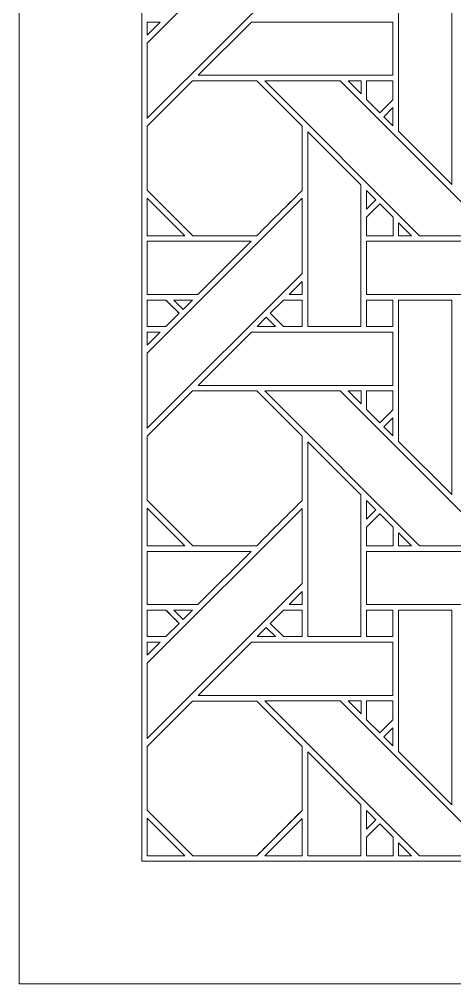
# Model space of a CAD drawing. Header units: inches. Extents: x 9.38 to 15.38, y 6.09 to 12.09.
# Drawn here: x 9.383 to 10.714, y 6.095 to 9.046 of the extents above; entities that cross this region are included whole.
import ezdxf

# ---------------------------------------------------------------- set-up
doc = ezdxf.new("R2010")
doc.units = ezdxf.units.IN
doc.header["$MEASUREMENT"] = 0
doc.layers.add('Design', color=7, linetype='Continuous', lineweight=0)

msp = doc.modelspace()

# ---------------------------------------------------------------- linework, layer by layer
at = {"layer": 'Design'}
for points, knots in [([(9.3829, 12.0948), (9.3829, 12.0948), (9.3829, 6.0948), (9.3829, 6.0948), (9.3829, 6.0948), (15.3829, 6.0948), (15.3829, 6.0948), (15.3829, 6.0948), (15.3829, 12.0948), (15.3829, 12.0948), (15.3829, 12.0948), (9.3829, 12.0948), (9.3829, 12.0948)], [0, 0, 0, 0, 1, 1, 1, 2, 2, 2, 3, 3, 3, 4, 4, 4, 4]), ([(9.7577, 11.7199), (9.7577, 11.7199), (9.7577, 6.4696), (9.7577, 6.4696), (9.7577, 6.4696), (15.008, 6.4696), (15.008, 6.4696), (15.008, 6.4696), (15.008, 11.7199), (15.008, 11.7199), (15.008, 11.7199), (9.7577, 11.7199), (9.7577, 11.7199)], [0, 0, 0, 0, 1, 1, 1, 2, 2, 2, 3, 3, 3, 4, 4, 4, 4]), ([(10.2479, 9.4467), (10.2479, 9.4467), (10.2479, 9.2166), (10.2479, 9.2166), (10.2479, 9.2166), (9.7742, 8.743), (9.7742, 8.743), (9.7742, 8.743), (9.7742, 8.9731), (9.7742, 8.9731), (9.7742, 8.9731), (10.2479, 9.4467), (10.2479, 9.4467)], [0, 0, 0, 0, 1, 1, 1, 2, 2, 2, 3, 3, 3, 4, 4, 4, 4]), ([(10.7058, 9.1352), (10.7058, 9.1352), (10.7058, 8.5401), (10.7058, 8.5401), (10.7058, 8.5401), (10.5429, 8.703), (10.5429, 8.703), (10.5429, 8.703), (10.5429, 9.1352), (10.5429, 9.1352), (10.5429, 9.1352), (10.7058, 9.1352), (10.7058, 9.1352)], [0, 0, 0, 0, 1, 1, 1, 2, 2, 2, 3, 3, 3, 4, 4, 4, 4]), ([(9.7742, 8.9974), (9.7742, 8.9974), (9.7742, 9.0373), (9.7742, 9.0373), (9.7742, 9.0373), (9.814, 9.0373), (9.814, 9.0373), (9.814, 9.0373), (9.7742, 8.9974), (9.7742, 8.9974)], [0, 0, 0, 0, 1, 1, 1, 2, 2, 2, 3, 3, 3, 3]), ([(10.5253, 9.0373), (10.5253, 9.0373), (10.5253, 8.8745), (10.5253, 8.8745), (10.5253, 8.8745), (9.9301, 8.8745), (9.9301, 8.8745), (9.9301, 8.8745), (10.0929, 9.0373), (10.0929, 9.0373), (10.0929, 9.0373), (10.5253, 9.0373), (10.5253, 9.0373)], [0, 0, 0, 0, 1, 1, 1, 2, 2, 2, 3, 3, 3, 4, 4, 4, 4]), ([(9.9129, 8.8573), (9.9129, 8.8573), (10.1091, 8.8573), (10.1091, 8.8573), (10.1091, 8.8573), (10.2478, 8.7186), (10.2478, 8.7186), (10.2478, 8.7186), (10.2478, 8.5224), (10.2478, 8.5224), (10.23, 8.5044), (10.1181, 8.3927), (10.1091, 8.3837), (10.1091, 8.3837), (9.9134, 8.3837), (9.9134, 8.3837), (9.9134, 8.3837), (9.7742, 8.5229), (9.7742, 8.5229), (9.7742, 8.5229), (9.7742, 8.7186), (9.7742, 8.7186), (9.7742, 8.7186), (9.9129, 8.8573), (9.9129, 8.8573)], [0, 0, 0, 0, 1, 1, 1, 2, 2, 2, 3, 3, 3, 4, 4, 4, 5, 5, 5, 6, 6, 6, 7, 7, 7, 8, 8, 8, 8]), ([(9.9129, 8.8573), (9.9129, 8.8573), (10.1091, 8.8573), (10.1091, 8.8573), (10.1091, 8.8573), (10.2478, 8.7186), (10.2478, 8.7186), (10.2478, 8.7186), (10.2478, 8.5224), (10.2478, 8.5224), (10.2302, 8.5046), (10.1183, 8.3929), (10.1091, 8.3837), (10.1091, 8.3837), (9.9134, 8.3837), (9.9134, 8.3837), (9.9134, 8.3837), (9.7742, 8.5229), (9.7742, 8.5229), (9.7742, 8.5229), (9.7742, 8.7186), (9.7742, 8.7186), (9.7742, 8.7186), (9.9129, 8.8573), (9.9129, 8.8573)], [0, 0, 0, 0, 1, 1, 1, 2, 2, 2, 3, 3, 3, 4, 4, 4, 5, 5, 5, 6, 6, 6, 7, 7, 7, 8, 8, 8, 8]), ([(10.3643, 8.8573), (10.3643, 8.8573), (10.8379, 8.3837), (10.8379, 8.3837), (10.8379, 8.3837), (10.6069, 8.3837), (10.6069, 8.3837), (10.6069, 8.3837), (10.1334, 8.8573), (10.1334, 8.8573), (10.1334, 8.8573), (10.3643, 8.8573), (10.3643, 8.8573)], [0, 0, 0, 0, 1, 1, 1, 2, 2, 2, 3, 3, 3, 4, 4, 4, 4]), ([(10.4279, 8.8573), (10.4279, 8.8573), (10.4279, 8.8175), (10.4279, 8.8175), (10.4279, 8.8175), (10.3884, 8.8573), (10.3884, 8.8573), (10.3884, 8.8573), (10.4279, 8.8573), (10.4279, 8.8573)], [0, 0, 0, 0, 1, 1, 1, 2, 2, 2, 3, 3, 3, 3]), ([(10.5253, 8.8573), (10.5253, 8.8573), (10.5253, 8.7997), (10.5253, 8.7997), (10.5253, 8.7997), (10.4854, 8.7598), (10.4854, 8.7598), (10.4854, 8.7598), (10.445, 8.8001), (10.445, 8.8001), (10.445, 8.8001), (10.445, 8.8573), (10.445, 8.8573), (10.445, 8.8573), (10.5253, 8.8573), (10.5253, 8.8573)], [0, 0, 0, 0, 1, 1, 1, 2, 2, 2, 3, 3, 3, 4, 4, 4, 5, 5, 5, 5]), ([(10.4854, 8.7598), (10.4854, 8.7598), (10.445, 8.8001), (10.445, 8.8001), (10.445, 8.8001), (10.445, 8.8573), (10.445, 8.8573), (10.445, 8.8573), (10.5253, 8.8573), (10.5253, 8.8573), (10.5253, 8.8573), (10.5253, 8.7997), (10.5253, 8.7997), (10.5253, 8.7997), (10.4854, 8.7598), (10.4854, 8.7598)], [0, 0, 0, 0, 1, 1, 1, 2, 2, 2, 3, 3, 3, 4, 4, 4, 5, 5, 5, 5]), ([(10.5253, 8.7755), (10.5253, 8.7755), (10.5253, 8.7203), (10.5253, 8.7203), (10.5253, 8.7203), (10.4976, 8.7477), (10.4976, 8.7477), (10.4976, 8.7477), (10.5253, 8.7755), (10.5253, 8.7755)], [0, 0, 0, 0, 1, 1, 1, 2, 2, 2, 3, 3, 3, 3]), ([(10.4278, 8.5394), (10.4278, 8.5394), (10.4278, 8.1057), (10.4278, 8.1057), (10.4278, 8.1057), (10.265, 8.1057), (10.265, 8.1057), (10.265, 8.1057), (10.265, 8.7015), (10.265, 8.7015), (10.265, 8.7015), (10.4278, 8.5394), (10.4278, 8.5394)], [0, 0, 0, 0, 1, 1, 1, 2, 2, 2, 3, 3, 3, 4, 4, 4, 4]), ([(10.4451, 8.4651), (10.4451, 8.4651), (10.4451, 8.5219), (10.4451, 8.5219), (10.4451, 8.5219), (10.4733, 8.4933), (10.4733, 8.4933), (10.4733, 8.4933), (10.4451, 8.4651), (10.4451, 8.4651)], [0, 0, 0, 0, 1, 1, 1, 2, 2, 2, 3, 3, 3, 3]), ([(9.8892, 8.3837), (9.8892, 8.3837), (9.7742, 8.3837), (9.7742, 8.3837), (9.7742, 8.3837), (9.7742, 8.4987), (9.7742, 8.4987), (9.7742, 8.4987), (9.8892, 8.3837), (9.8892, 8.3837)], [0, 0, 0, 0, 1, 1, 1, 2, 2, 2, 3, 3, 3, 3]), ([(10.2479, 8.498), (10.2479, 8.498), (10.2479, 8.2679), (10.2479, 8.2679), (10.2479, 8.2679), (9.7742, 7.7943), (9.7742, 7.7943), (9.7742, 7.7943), (9.7742, 8.0244), (9.7742, 8.0244), (9.7742, 8.0244), (10.2479, 8.498), (10.2479, 8.498)], [0, 0, 0, 0, 1, 1, 1, 2, 2, 2, 3, 3, 3, 4, 4, 4, 4]), ([(10.4451, 8.3834), (10.4451, 8.3834), (10.4451, 8.4407), (10.4451, 8.4407), (10.4451, 8.4407), (10.4854, 8.4811), (10.4854, 8.4811), (10.4854, 8.4811), (10.5257, 8.4407), (10.5257, 8.4407), (10.5257, 8.4407), (10.5257, 8.3834), (10.5257, 8.3834), (10.5257, 8.3834), (10.4451, 8.3834), (10.4451, 8.3834)], [0, 0, 0, 0, 1, 1, 1, 2, 2, 2, 3, 3, 3, 4, 4, 4, 5, 5, 5, 5]), ([(10.4854, 8.4811), (10.4854, 8.4811), (10.5257, 8.4407), (10.5257, 8.4407), (10.5257, 8.4407), (10.5257, 8.3834), (10.5257, 8.3834), (10.5257, 8.3834), (10.4451, 8.3834), (10.4451, 8.3834), (10.4451, 8.3834), (10.4451, 8.4407), (10.4451, 8.4407), (10.4451, 8.4407), (10.4854, 8.4811), (10.4854, 8.4811)], [0, 0, 0, 0, 1, 1, 1, 2, 2, 2, 3, 3, 3, 4, 4, 4, 5, 5, 5, 5]), ([(10.543, 8.3837), (10.543, 8.3837), (10.543, 8.4235), (10.543, 8.4235), (10.543, 8.4235), (10.5827, 8.3837), (10.5827, 8.3837), (10.5827, 8.3837), (10.543, 8.3837), (10.543, 8.3837)], [0, 0, 0, 0, 1, 1, 1, 2, 2, 2, 3, 3, 3, 3]), ([(9.7742, 8.3664), (9.7742, 8.3664), (10.0921, 8.3664), (10.0921, 8.3664), (10.0921, 8.3664), (9.9293, 8.2037), (9.9293, 8.2037), (9.9293, 8.2037), (9.7742, 8.2037), (9.7742, 8.2037), (9.7742, 8.2037), (9.7742, 8.3664), (9.7742, 8.3664)], [0, 0, 0, 0, 1, 1, 1, 2, 2, 2, 3, 3, 3, 4, 4, 4, 4]), ([(10.4451, 8.2037), (10.4451, 8.2037), (10.4451, 8.3664), (10.4451, 8.3664), (10.4451, 8.3664), (11.0408, 8.3664), (11.0408, 8.3664), (11.0408, 8.3664), (10.8781, 8.2037), (10.8781, 8.2037), (10.8781, 8.2037), (10.4451, 8.2037), (10.4451, 8.2037)], [0, 0, 0, 0, 1, 1, 1, 2, 2, 2, 3, 3, 3, 4, 4, 4, 4]), ([(10.2081, 8.2038), (10.2081, 8.2038), (10.2479, 8.2435), (10.2479, 8.2435), (10.2479, 8.2435), (10.2479, 8.2038), (10.2479, 8.2038), (10.2479, 8.2038), (10.2081, 8.2038), (10.2081, 8.2038)], [0, 0, 0, 0, 1, 1, 1, 2, 2, 2, 3, 3, 3, 3]), ([(9.8313, 8.1865), (9.8364, 8.1813), (9.8672, 8.1505), (9.8716, 8.1461), (9.8716, 8.1461), (9.8312, 8.1057), (9.8312, 8.1057), (9.8312, 8.1057), (9.7742, 8.1057), (9.7742, 8.1057), (9.7742, 8.1057), (9.7742, 8.1865), (9.7742, 8.1865), (9.7742, 8.1865), (9.8313, 8.1865), (9.8313, 8.1865)], [0, 0, 0, 0, 1, 1, 1, 2, 2, 2, 3, 3, 3, 4, 4, 4, 5, 5, 5, 5]), ([(9.8572, 8.1605), (9.8572, 8.1605), (9.8716, 8.1461), (9.8716, 8.1461), (9.8716, 8.1461), (9.8312, 8.1057), (9.8312, 8.1057), (9.8312, 8.1057), (9.7742, 8.1057), (9.7742, 8.1057), (9.7742, 8.1057), (9.7742, 8.1865), (9.7742, 8.1865), (9.7742, 8.1865), (9.8313, 8.1865), (9.8313, 8.1865), (9.8369, 8.1809), (9.8475, 8.1702), (9.8572, 8.1605)], [0, 0, 0, 0, 1, 1, 1, 2, 2, 2, 3, 3, 3, 4, 4, 4, 5, 5, 5, 6, 6, 6, 6]), ([(9.8838, 8.1583), (9.8838, 8.1583), (9.8556, 8.1865), (9.8556, 8.1865), (9.8556, 8.1865), (9.9121, 8.1865), (9.9121, 8.1865), (9.9121, 8.1865), (9.8838, 8.1583), (9.8838, 8.1583)], [0, 0, 0, 0, 1, 1, 1, 2, 2, 2, 3, 3, 3, 3]), ([(10.1907, 8.1057), (10.1907, 8.1057), (10.1504, 8.1461), (10.1504, 8.1461), (10.1504, 8.1461), (10.1908, 8.1865), (10.1908, 8.1865), (10.1908, 8.1865), (10.2479, 8.1865), (10.2479, 8.1865), (10.2479, 8.1865), (10.2479, 8.1057), (10.2479, 8.1057), (10.2479, 8.1057), (10.1907, 8.1057), (10.1907, 8.1057)], [0, 0, 0, 0, 1, 1, 1, 2, 2, 2, 3, 3, 3, 4, 4, 4, 5, 5, 5, 5]), ([(10.2479, 8.1865), (10.2479, 8.1865), (10.2479, 8.1057), (10.2479, 8.1057), (10.2479, 8.1057), (10.1907, 8.1057), (10.1907, 8.1057), (10.1907, 8.1057), (10.1504, 8.1461), (10.1504, 8.1461), (10.1504, 8.1461), (10.1908, 8.1865), (10.1908, 8.1865), (10.1908, 8.1865), (10.2479, 8.1865), (10.2479, 8.1865)], [0, 0, 0, 0, 1, 1, 1, 2, 2, 2, 3, 3, 3, 4, 4, 4, 5, 5, 5, 5]), ([(10.4451, 8.1057), (10.4451, 8.1057), (10.4451, 8.1865), (10.4451, 8.1865), (10.4451, 8.1865), (10.5253, 8.1865), (10.5253, 8.1865), (10.5253, 8.1865), (10.5253, 8.1057), (10.5253, 8.1057), (10.5253, 8.1057), (10.4451, 8.1057), (10.4451, 8.1057)], [0, 0, 0, 0, 1, 1, 1, 2, 2, 2, 3, 3, 3, 4, 4, 4, 4]), ([(10.4451, 8.1865), (10.4451, 8.1865), (10.5253, 8.1865), (10.5253, 8.1865), (10.5253, 8.1865), (10.5253, 8.1057), (10.5253, 8.1057), (10.5253, 8.1057), (10.4451, 8.1057), (10.4451, 8.1057), (10.4451, 8.1057), (10.4451, 8.1865), (10.4451, 8.1865)], [0, 0, 0, 0, 1, 1, 1, 2, 2, 2, 3, 3, 3, 4, 4, 4, 4]), ([(10.7058, 8.1865), (10.7058, 8.1865), (10.7058, 7.5914), (10.7058, 7.5914), (10.7058, 7.5914), (10.5429, 7.7543), (10.5429, 7.7543), (10.5429, 7.7543), (10.5429, 8.1865), (10.5429, 8.1865), (10.5429, 8.1865), (10.7058, 8.1865), (10.7058, 8.1865)], [0, 0, 0, 0, 1, 1, 1, 2, 2, 2, 3, 3, 3, 4, 4, 4, 4]), ([(10.1666, 8.1057), (10.1666, 8.1057), (10.11, 8.1057), (10.11, 8.1057), (10.11, 8.1057), (10.1383, 8.1339), (10.1383, 8.1339), (10.1383, 8.1339), (10.1666, 8.1057), (10.1666, 8.1057)], [0, 0, 0, 0, 1, 1, 1, 2, 2, 2, 3, 3, 3, 3]), ([(9.7742, 8.0487), (9.7742, 8.0487), (9.7742, 8.0885), (9.7742, 8.0885), (9.7742, 8.0885), (9.8141, 8.0885), (9.8141, 8.0885), (9.8141, 8.0885), (9.7742, 8.0487), (9.7742, 8.0487)], [0, 0, 0, 0, 1, 1, 1, 2, 2, 2, 3, 3, 3, 3]), ([(10.5253, 8.0885), (10.5253, 8.0885), (10.5253, 7.9257), (10.5253, 7.9257), (10.5253, 7.9257), (9.9301, 7.9257), (9.9301, 7.9257), (9.9301, 7.9257), (10.0929, 8.0885), (10.0929, 8.0885), (10.0929, 8.0885), (10.5253, 8.0885), (10.5253, 8.0885)], [0, 0, 0, 0, 1, 1, 1, 2, 2, 2, 3, 3, 3, 4, 4, 4, 4]), ([(9.7742, 7.5742), (9.7742, 7.5742), (9.7742, 7.7699), (9.7742, 7.7699), (9.7742, 7.7699), (9.9129, 7.9086), (9.9129, 7.9086), (9.9129, 7.9086), (10.1091, 7.9086), (10.1091, 7.9086), (10.1091, 7.9086), (10.2478, 7.7699), (10.2478, 7.7699), (10.2478, 7.7699), (10.2478, 7.5737), (10.2478, 7.5737), (10.23, 7.5557), (10.1181, 7.444), (10.1091, 7.435), (10.1091, 7.435), (9.9134, 7.435), (9.9134, 7.435), (9.9134, 7.435), (9.7742, 7.5742), (9.7742, 7.5742)], [0, 0, 0, 0, 1, 1, 1, 2, 2, 2, 3, 3, 3, 4, 4, 4, 5, 5, 5, 6, 6, 6, 7, 7, 7, 8, 8, 8, 8]), ([(9.9129, 7.9086), (9.9129, 7.9086), (10.1091, 7.9086), (10.1091, 7.9086), (10.1091, 7.9086), (10.2478, 7.7699), (10.2478, 7.7699), (10.2478, 7.7699), (10.2478, 7.5737), (10.2478, 7.5737), (10.2301, 7.5558), (10.1182, 7.444), (10.1091, 7.435), (10.1091, 7.435), (9.9134, 7.435), (9.9134, 7.435), (9.9134, 7.435), (9.7742, 7.5742), (9.7742, 7.5742), (9.7742, 7.5742), (9.7742, 7.7699), (9.7742, 7.7699), (9.7742, 7.7699), (9.9129, 7.9086), (9.9129, 7.9086)], [0, 0, 0, 0, 1, 1, 1, 2, 2, 2, 3, 3, 3, 4, 4, 4, 5, 5, 5, 6, 6, 6, 7, 7, 7, 8, 8, 8, 8]), ([(10.3643, 7.9086), (10.3643, 7.9086), (10.838, 7.435), (10.838, 7.435), (10.838, 7.435), (10.6069, 7.435), (10.6069, 7.435), (10.6069, 7.435), (10.1334, 7.9086), (10.1334, 7.9086), (10.1334, 7.9086), (10.3643, 7.9086), (10.3643, 7.9086)], [0, 0, 0, 0, 1, 1, 1, 2, 2, 2, 3, 3, 3, 4, 4, 4, 4]), ([(10.4279, 7.9086), (10.4279, 7.9086), (10.4279, 7.8688), (10.4279, 7.8688), (10.4279, 7.8688), (10.3884, 7.9086), (10.3884, 7.9086), (10.3884, 7.9086), (10.4279, 7.9086), (10.4279, 7.9086)], [0, 0, 0, 0, 1, 1, 1, 2, 2, 2, 3, 3, 3, 3]), ([(10.5253, 7.9086), (10.5253, 7.9086), (10.5253, 7.851), (10.5253, 7.851), (10.5253, 7.851), (10.4854, 7.8111), (10.4854, 7.8111), (10.4854, 7.8111), (10.445, 7.8514), (10.445, 7.8514), (10.445, 7.8514), (10.445, 7.9086), (10.445, 7.9086), (10.445, 7.9086), (10.5253, 7.9086), (10.5253, 7.9086)], [0, 0, 0, 0, 1, 1, 1, 2, 2, 2, 3, 3, 3, 4, 4, 4, 5, 5, 5, 5]), ([(10.4854, 7.8111), (10.4854, 7.8111), (10.445, 7.8514), (10.445, 7.8514), (10.445, 7.8514), (10.445, 7.9086), (10.445, 7.9086), (10.445, 7.9086), (10.5253, 7.9086), (10.5253, 7.9086), (10.5253, 7.9086), (10.5253, 7.851), (10.5253, 7.851), (10.5253, 7.851), (10.4854, 7.8111), (10.4854, 7.8111)], [0, 0, 0, 0, 1, 1, 1, 2, 2, 2, 3, 3, 3, 4, 4, 4, 5, 5, 5, 5]), ([(10.5253, 7.8268), (10.5253, 7.8268), (10.5253, 7.7716), (10.5253, 7.7716), (10.5253, 7.7716), (10.4976, 7.799), (10.4976, 7.799), (10.4976, 7.799), (10.5253, 7.8268), (10.5253, 7.8268)], [0, 0, 0, 0, 1, 1, 1, 2, 2, 2, 3, 3, 3, 3]), ([(10.4278, 7.5906), (10.4278, 7.5906), (10.4278, 7.157), (10.4278, 7.157), (10.4278, 7.157), (10.265, 7.157), (10.265, 7.157), (10.265, 7.157), (10.265, 7.7528), (10.265, 7.7528), (10.265, 7.7528), (10.4278, 7.5906), (10.4278, 7.5906)], [0, 0, 0, 0, 1, 1, 1, 2, 2, 2, 3, 3, 3, 4, 4, 4, 4]), ([(10.4451, 7.5164), (10.4451, 7.5164), (10.4451, 7.5732), (10.4451, 7.5732), (10.4451, 7.5732), (10.4733, 7.5446), (10.4733, 7.5446), (10.4733, 7.5446), (10.4451, 7.5164), (10.4451, 7.5164)], [0, 0, 0, 0, 1, 1, 1, 2, 2, 2, 3, 3, 3, 3]), ([(9.8892, 7.435), (9.8892, 7.435), (9.7742, 7.435), (9.7742, 7.435), (9.7742, 7.435), (9.7742, 7.55), (9.7742, 7.55), (9.7742, 7.55), (9.8892, 7.435), (9.8892, 7.435)], [0, 0, 0, 0, 1, 1, 1, 2, 2, 2, 3, 3, 3, 3]), ([(10.2479, 7.5492), (10.2479, 7.5492), (10.2479, 7.3192), (10.2479, 7.3192), (10.2479, 7.3192), (9.7742, 6.8455), (9.7742, 6.8455), (9.7742, 6.8455), (9.7742, 7.0756), (9.7742, 7.0756), (9.7742, 7.0756), (10.2479, 7.5492), (10.2479, 7.5492)], [0, 0, 0, 0, 1, 1, 1, 2, 2, 2, 3, 3, 3, 4, 4, 4, 4]), ([(10.4451, 7.4347), (10.4451, 7.4347), (10.4451, 7.492), (10.4451, 7.492), (10.4451, 7.492), (10.4854, 7.5323), (10.4854, 7.5323), (10.4854, 7.5323), (10.5257, 7.492), (10.5257, 7.492), (10.5257, 7.492), (10.5257, 7.4347), (10.5257, 7.4347), (10.5257, 7.4347), (10.4451, 7.4347), (10.4451, 7.4347)], [0, 0, 0, 0, 1, 1, 1, 2, 2, 2, 3, 3, 3, 4, 4, 4, 5, 5, 5, 5]), ([(10.4451, 7.4347), (10.4451, 7.4347), (10.4451, 7.492), (10.4451, 7.492), (10.4451, 7.492), (10.4854, 7.5323), (10.4854, 7.5323), (10.4854, 7.5323), (10.5257, 7.492), (10.5257, 7.492), (10.5257, 7.492), (10.5257, 7.4347), (10.5257, 7.4347), (10.5257, 7.4347), (10.4451, 7.4347), (10.4451, 7.4347)], [0, 0, 0, 0, 1, 1, 1, 2, 2, 2, 3, 3, 3, 4, 4, 4, 5, 5, 5, 5]), ([(10.5827, 7.4349), (10.5827, 7.4349), (10.543, 7.4349), (10.543, 7.4349), (10.543, 7.4349), (10.543, 7.4747), (10.543, 7.4747), (10.543, 7.4747), (10.5827, 7.4349), (10.5827, 7.4349)], [0, 0, 0, 0, 1, 1, 1, 2, 2, 2, 3, 3, 3, 3]), ([(9.7742, 7.4177), (9.7742, 7.4177), (10.0921, 7.4177), (10.0921, 7.4177), (10.0921, 7.4177), (9.9293, 7.255), (9.9293, 7.255), (9.9293, 7.255), (9.7742, 7.255), (9.7742, 7.255), (9.7742, 7.255), (9.7742, 7.4177), (9.7742, 7.4177)], [0, 0, 0, 0, 1, 1, 1, 2, 2, 2, 3, 3, 3, 4, 4, 4, 4]), ([(10.4451, 7.255), (10.4451, 7.255), (10.4451, 7.4177), (10.4451, 7.4177), (10.4451, 7.4177), (11.0408, 7.4177), (11.0408, 7.4177), (11.0408, 7.4177), (10.8781, 7.255), (10.8781, 7.255), (10.8781, 7.255), (10.4451, 7.255), (10.4451, 7.255)], [0, 0, 0, 0, 1, 1, 1, 2, 2, 2, 3, 3, 3, 4, 4, 4, 4]), ([(10.2081, 7.255), (10.2081, 7.255), (10.2479, 7.2948), (10.2479, 7.2948), (10.2479, 7.2948), (10.2479, 7.255), (10.2479, 7.255), (10.2479, 7.255), (10.2081, 7.255), (10.2081, 7.255)], [0, 0, 0, 0, 1, 1, 1, 2, 2, 2, 3, 3, 3, 3]), ([(9.8716, 7.1974), (9.8716, 7.1974), (9.8312, 7.1569), (9.8312, 7.1569), (9.8312, 7.1569), (9.7742, 7.1569), (9.7742, 7.1569), (9.7742, 7.1569), (9.7742, 7.2377), (9.7742, 7.2377), (9.7742, 7.2377), (9.8313, 7.2377), (9.8313, 7.2377), (9.8364, 7.2326), (9.8672, 7.2018), (9.8716, 7.1974)], [0, 0, 0, 0, 1, 1, 1, 2, 2, 2, 3, 3, 3, 4, 4, 4, 5, 5, 5, 5]), ([(9.8716, 7.1974), (9.8716, 7.1974), (9.8312, 7.1569), (9.8312, 7.1569), (9.8312, 7.1569), (9.7742, 7.1569), (9.7742, 7.1569), (9.7742, 7.1569), (9.7742, 7.2377), (9.7742, 7.2377), (9.7742, 7.2377), (9.8313, 7.2377), (9.8313, 7.2377), (9.8367, 7.2323), (9.8716, 7.1974), (9.8716, 7.1974)], [0, 0, 0, 0, 1, 1, 1, 2, 2, 2, 3, 3, 3, 4, 4, 4, 5, 5, 5, 5]), ([(9.8838, 7.2096), (9.8838, 7.2096), (9.8556, 7.2377), (9.8556, 7.2377), (9.8556, 7.2377), (9.9121, 7.2377), (9.9121, 7.2377), (9.9121, 7.2377), (9.8838, 7.2096), (9.8838, 7.2096)], [0, 0, 0, 0, 1, 1, 1, 2, 2, 2, 3, 3, 3, 3]), ([(10.1908, 7.2377), (10.1908, 7.2377), (10.2479, 7.2377), (10.2479, 7.2377), (10.2479, 7.2377), (10.2479, 7.1569), (10.2479, 7.1569), (10.2479, 7.1569), (10.1907, 7.1569), (10.1907, 7.1569), (10.1907, 7.1569), (10.1504, 7.1973), (10.1504, 7.1973), (10.1504, 7.1973), (10.1908, 7.2377), (10.1908, 7.2377)], [0, 0, 0, 0, 1, 1, 1, 2, 2, 2, 3, 3, 3, 4, 4, 4, 5, 5, 5, 5]), ([(10.2479, 7.2377), (10.2479, 7.2377), (10.2479, 7.1569), (10.2479, 7.1569), (10.2479, 7.1569), (10.1907, 7.1569), (10.1907, 7.1569), (10.1907, 7.1569), (10.1504, 7.1973), (10.1504, 7.1973), (10.1504, 7.1973), (10.1908, 7.2377), (10.1908, 7.2377), (10.1908, 7.2377), (10.2479, 7.2377), (10.2479, 7.2377)], [0, 0, 0, 0, 1, 1, 1, 2, 2, 2, 3, 3, 3, 4, 4, 4, 5, 5, 5, 5]), ([(10.4451, 7.1569), (10.4451, 7.1569), (10.4451, 7.2377), (10.4451, 7.2377), (10.4451, 7.2377), (10.5253, 7.2377), (10.5253, 7.2377), (10.5253, 7.2377), (10.5253, 7.1569), (10.5253, 7.1569), (10.5253, 7.1569), (10.4451, 7.1569), (10.4451, 7.1569)], [0, 0, 0, 0, 1, 1, 1, 2, 2, 2, 3, 3, 3, 4, 4, 4, 4]), ([(10.4451, 7.2377), (10.4451, 7.2377), (10.5253, 7.2377), (10.5253, 7.2377), (10.5253, 7.2377), (10.5253, 7.1569), (10.5253, 7.1569), (10.5253, 7.1569), (10.4451, 7.1569), (10.4451, 7.1569), (10.4451, 7.1569), (10.4451, 7.2377), (10.4451, 7.2377)], [0, 0, 0, 0, 1, 1, 1, 2, 2, 2, 3, 3, 3, 4, 4, 4, 4]), ([(10.7058, 7.2377), (10.7058, 7.2377), (10.7058, 6.6426), (10.7058, 6.6426), (10.7058, 6.6426), (10.5429, 6.8055), (10.5429, 6.8055), (10.5429, 6.8055), (10.5429, 7.2377), (10.5429, 7.2377), (10.5429, 7.2377), (10.7058, 7.2377), (10.7058, 7.2377)], [0, 0, 0, 0, 1, 1, 1, 2, 2, 2, 3, 3, 3, 4, 4, 4, 4]), ([(10.1666, 7.157), (10.1666, 7.157), (10.11, 7.157), (10.11, 7.157), (10.11, 7.157), (10.1383, 7.1852), (10.1383, 7.1852), (10.1383, 7.1852), (10.1666, 7.157), (10.1666, 7.157)], [0, 0, 0, 0, 1, 1, 1, 2, 2, 2, 3, 3, 3, 3]), ([(9.7742, 7.1), (9.7742, 7.1), (9.7742, 7.1398), (9.7742, 7.1398), (9.7742, 7.1398), (9.8141, 7.1398), (9.8141, 7.1398), (9.8141, 7.1398), (9.7742, 7.1), (9.7742, 7.1)], [0, 0, 0, 0, 1, 1, 1, 2, 2, 2, 3, 3, 3, 3]), ([(9.93, 6.977), (9.93, 6.977), (10.0929, 7.1398), (10.0929, 7.1398), (10.0929, 7.1398), (10.5253, 7.1398), (10.5253, 7.1398), (10.5253, 7.1398), (10.5253, 6.977), (10.5253, 6.977), (10.5253, 6.977), (9.93, 6.977), (9.93, 6.977)], [0, 0, 0, 0, 1, 1, 1, 2, 2, 2, 3, 3, 3, 4, 4, 4, 4]), ([(9.7742, 6.8211), (9.7742, 6.8211), (9.9129, 6.9598), (9.9129, 6.9598), (9.9129, 6.9598), (10.1091, 6.9598), (10.1091, 6.9598), (10.1091, 6.9598), (10.2478, 6.8211), (10.2478, 6.8211), (10.2478, 6.8211), (10.2478, 6.6249), (10.2478, 6.6249), (10.23, 6.607), (10.1181, 6.4952), (10.1091, 6.4862), (10.1091, 6.4862), (9.9134, 6.4862), (9.9134, 6.4862), (9.9134, 6.4862), (9.7742, 6.6255), (9.7742, 6.6255), (9.7742, 6.6255), (9.7742, 6.8211), (9.7742, 6.8211)], [0, 0, 0, 0, 1, 1, 1, 2, 2, 2, 3, 3, 3, 4, 4, 4, 5, 5, 5, 6, 6, 6, 7, 7, 7, 8, 8, 8, 8]), ([(10.1091, 6.4862), (10.1091, 6.4862), (9.9134, 6.4862), (9.9134, 6.4862), (9.9134, 6.4862), (9.7742, 6.6255), (9.7742, 6.6255), (9.7742, 6.6255), (9.7742, 6.8211), (9.7742, 6.8211), (9.7742, 6.8211), (9.9129, 6.9598), (9.9129, 6.9598), (9.9129, 6.9598), (10.1091, 6.9598), (10.1091, 6.9598), (10.1091, 6.9598), (10.2478, 6.8211), (10.2478, 6.8211), (10.2478, 6.8211), (10.2478, 6.6249), (10.2478, 6.6249), (10.2297, 6.6066), (10.1178, 6.4949), (10.1091, 6.4862)], [0, 0, 0, 0, 1, 1, 1, 2, 2, 2, 3, 3, 3, 4, 4, 4, 5, 5, 5, 6, 6, 6, 7, 7, 7, 8, 8, 8, 8]), ([(10.1334, 6.9599), (10.1334, 6.9599), (10.3643, 6.9599), (10.3643, 6.9599), (10.3643, 6.9599), (10.838, 6.4862), (10.838, 6.4862), (10.838, 6.4862), (10.6069, 6.4862), (10.6069, 6.4862), (10.6069, 6.4862), (10.1334, 6.9599), (10.1334, 6.9599)], [0, 0, 0, 0, 1, 1, 1, 2, 2, 2, 3, 3, 3, 4, 4, 4, 4]), ([(10.4279, 6.9599), (10.4279, 6.9599), (10.4279, 6.9201), (10.4279, 6.9201), (10.4279, 6.9201), (10.3884, 6.9599), (10.3884, 6.9599), (10.3884, 6.9599), (10.4279, 6.9599), (10.4279, 6.9599)], [0, 0, 0, 0, 1, 1, 1, 2, 2, 2, 3, 3, 3, 3]), ([(10.5253, 6.9599), (10.5253, 6.9599), (10.5253, 6.9023), (10.5253, 6.9023), (10.5253, 6.9023), (10.4854, 6.8623), (10.4854, 6.8623), (10.4854, 6.8623), (10.445, 6.9027), (10.445, 6.9027), (10.445, 6.9027), (10.445, 6.9599), (10.445, 6.9599), (10.445, 6.9599), (10.5253, 6.9599), (10.5253, 6.9599)], [0, 0, 0, 0, 1, 1, 1, 2, 2, 2, 3, 3, 3, 4, 4, 4, 5, 5, 5, 5]), ([(10.4854, 6.8623), (10.4854, 6.8623), (10.445, 6.9027), (10.445, 6.9027), (10.445, 6.9027), (10.445, 6.9599), (10.445, 6.9599), (10.445, 6.9599), (10.5253, 6.9599), (10.5253, 6.9599), (10.5253, 6.9599), (10.5253, 6.9023), (10.5253, 6.9023), (10.5253, 6.9023), (10.4854, 6.8623), (10.4854, 6.8623)], [0, 0, 0, 0, 1, 1, 1, 2, 2, 2, 3, 3, 3, 4, 4, 4, 5, 5, 5, 5]), ([(10.5253, 6.878), (10.5253, 6.878), (10.5253, 6.8229), (10.5253, 6.8229), (10.5253, 6.8229), (10.4976, 6.8503), (10.4976, 6.8503), (10.4976, 6.8503), (10.5253, 6.878), (10.5253, 6.878)], [0, 0, 0, 0, 1, 1, 1, 2, 2, 2, 3, 3, 3, 3]), ([(10.265, 6.8041), (10.265, 6.8041), (10.4278, 6.6419), (10.4278, 6.6419), (10.4278, 6.6419), (10.4278, 6.4861), (10.4278, 6.4861), (10.4278, 6.4861), (10.265, 6.4861), (10.265, 6.4861), (10.265, 6.4861), (10.265, 6.8041), (10.265, 6.8041)], [0, 0, 0, 0, 1, 1, 1, 2, 2, 2, 3, 3, 3, 4, 4, 4, 4]), ([(10.4733, 6.5958), (10.4733, 6.5958), (10.4451, 6.5677), (10.4451, 6.5677), (10.4451, 6.5677), (10.4451, 6.6244), (10.4451, 6.6244), (10.4451, 6.6244), (10.4733, 6.5958), (10.4733, 6.5958)], [0, 0, 0, 0, 1, 1, 1, 2, 2, 2, 3, 3, 3, 3]), ([(9.8892, 6.4862), (9.8892, 6.4862), (9.7742, 6.4862), (9.7742, 6.4862), (9.7742, 6.4862), (9.7742, 6.6013), (9.7742, 6.6013), (9.7742, 6.6013), (9.8892, 6.4862), (9.8892, 6.4862)], [0, 0, 0, 0, 1, 1, 1, 2, 2, 2, 3, 3, 3, 3]), ([(10.2479, 6.6005), (10.2479, 6.6005), (10.2479, 6.4861), (10.2479, 6.4861), (10.2479, 6.4861), (10.1334, 6.4861), (10.1334, 6.4861), (10.1334, 6.4861), (10.2479, 6.6005), (10.2479, 6.6005)], [0, 0, 0, 0, 1, 1, 1, 2, 2, 2, 3, 3, 3, 3]), ([(10.4451, 6.5433), (10.4451, 6.5433), (10.4854, 6.5836), (10.4854, 6.5836), (10.4854, 6.5836), (10.5257, 6.5433), (10.5257, 6.5433), (10.5257, 6.5433), (10.5257, 6.4861), (10.5257, 6.4861), (10.5257, 6.4861), (10.4451, 6.4861), (10.4451, 6.4861), (10.4451, 6.4861), (10.4451, 6.5433), (10.4451, 6.5433)], [0, 0, 0, 0, 1, 1, 1, 2, 2, 2, 3, 3, 3, 4, 4, 4, 5, 5, 5, 5]), ([(10.4451, 6.4861), (10.4451, 6.4861), (10.4451, 6.5433), (10.4451, 6.5433), (10.4451, 6.5433), (10.4854, 6.5836), (10.4854, 6.5836), (10.4854, 6.5836), (10.5257, 6.5433), (10.5257, 6.5433), (10.5257, 6.5433), (10.5257, 6.4861), (10.5257, 6.4861), (10.5257, 6.4861), (10.4451, 6.4861), (10.4451, 6.4861)], [0, 0, 0, 0, 1, 1, 1, 2, 2, 2, 3, 3, 3, 4, 4, 4, 5, 5, 5, 5]), ([(10.5827, 6.4862), (10.5827, 6.4862), (10.543, 6.4862), (10.543, 6.4862), (10.543, 6.4862), (10.543, 6.526), (10.543, 6.526), (10.543, 6.526), (10.5827, 6.4862), (10.5827, 6.4862)], [0, 0, 0, 0, 1, 1, 1, 2, 2, 2, 3, 3, 3, 3])]:
    msp.add_open_spline(points, degree=3, knots=knots, dxfattribs=at)

doc.saveas('drawing.dxf')
